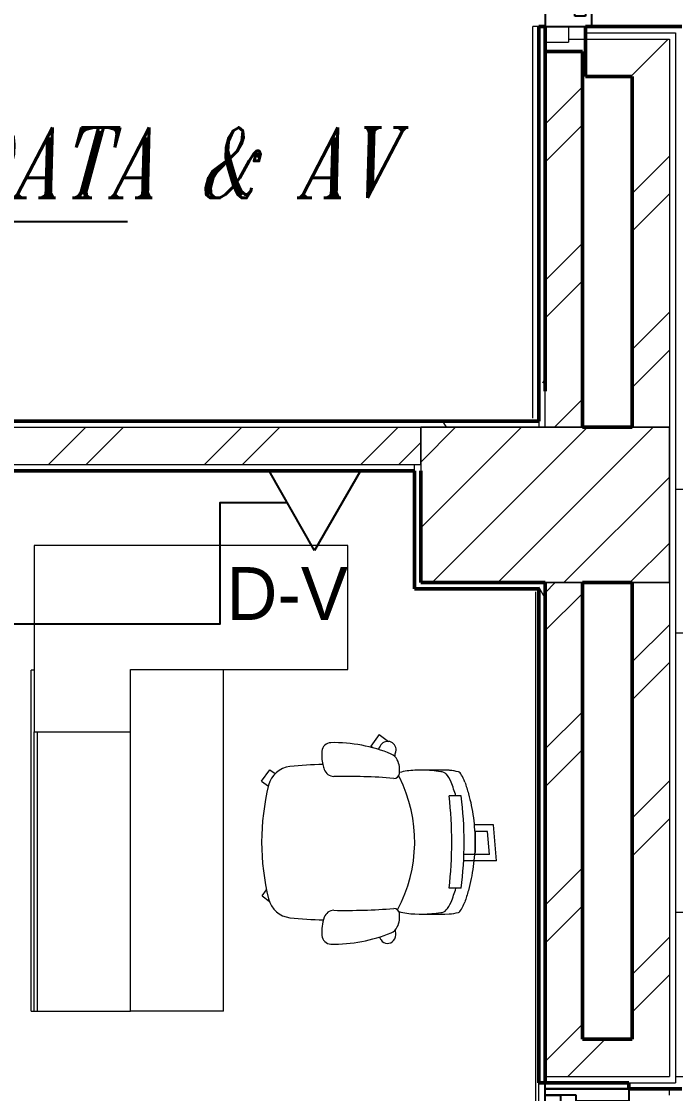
# Model space of a CAD drawing. Header units: millimetres. Extents: x -9358 to 257996, y -67499 to 9117.
# Drawn here: x 15064 to 17170, y -14533 to -11081 of the extents above; entities that cross this region are included whole.
import ezdxf
from ezdxf import colors
from ezdxf.entities.mleader import LeaderData, LeaderLine
from ezdxf.math import Vec2, Vec3

# ---------------------------------------------------------------- set-up
doc = ezdxf.new("R2010")
doc.units = ezdxf.units.MM
doc.header["$LTSCALE"] = 1000
for name, color, linetype, lineweight in [('A-COL-RFC', 8, 'Continuous', 18), ('A-COL-RFC-1', 8, 'Continuous', 9), ('A-COL-RFC-2', 8, 'Continuous', 50), ('A-FLR-PAT', 8, 'Continuous', 18), ('A-FRN', 8, 'Continuous', 9), ('A-WAL-CLD', 8, 'Continuous', 9), ('A-WAL-CMU', 8, 'Continuous', 50), ('A-WAL-CRT-MLN', 8, 'Continuous', 9), ('A-WAL-CRT-MLN-1', 8, 'Continuous', 25), ('A-WAL-LOW-20', 8, 'Continuous', 18), ('A-WAL-LOW-30', 8, 'Continuous', 18), ('A-WAL-PAT-1', 8, 'Continuous', 9), ('A-WIN', 8, 'Continuous', 9), ('A-WIN-1', 8, 'Continuous', 25), ('A-WIN-2', 8, 'Continuous', 18)]:
    doc.layers.add(name, color=color, linetype=linetype, lineweight=lineweight)
doc.layers.add('CCTV', color=4, linetype='Continuous')
doc.layers.add('DATANET', color=4, linetype='Continuous')
doc.styles.add('ELEC', font='romant.shx', dxfattribs={"width": 0.8, "oblique": 15, "height": 0.18})
pattern_1 = [(45, (0, 0), (-251.447, 251.447), []), (45, (0, 381), (-251.447, 251.447), [])]
pattern_2 = [(0, (0, 0), (812.8, 203.2), [33.528, -576.072, 33.528, -576.072, -3251.2]), (0, (0, 0), (812.8, 203.2), [-1219.2, 33.528, -1185.672, 33.528, -576.072, -1422.4]), (0, (0, 0), (812.8, 203.2), [-3048, 33.528, -372.872, 33.528, -982.472]), (120, (304.8, 101.6), (-582.3764, 602.3054), [33.528, -576.072, 33.528, -576.072, -3251.2]), (120, (304.8, 101.6), (-582.3764, 602.3054), [-1219.2, 33.528, -1185.672, 33.528, -576.072, -1422.4]), (120, (304.8, 101.6), (-582.3764, 602.3054), [-3048, 33.528, -372.872, 33.528, -982.472]), (240, (406.4, 508), (-230.4236, -805.5054), [33.528, -576.072, 33.528, -576.072, -3251.2]), (240, (406.4, 508), (-230.4236, -805.5054), [-1219.2, 33.528, -1185.672, 33.528, -576.072, -1422.4]), (240, (406.4, 508), (-230.4236, -805.5054), [-3048, 33.528, -372.872, 33.528, -982.472])]

# ---------------------------------------------------------------- blocks, each defined once
blk = doc.blocks.new('D-V')
at = {"color": 3}
blk.add_lwpolyline([(1.2, 256.5), (146.9, 0), (-146.9, 0), (1.2, 256.5)], dxfattribs=at)
at = {"layer": 'CCTV', "color": 2}
blk.add_attdef('D-V', (-225.1, 246.5), '', height=170, dxfattribs=at)
blk = doc.blocks.new('Rectangular Mullion - 50 x 150_left-2592587-01-Ground Floor Furniture Plan')
at = {"layer": 'A-WAL-CRT-MLN-1'}
for p, q in [((0, 75.5), (-50, 75.5)), ((-50, 75.5), (-50, 55.5)), ((0, -74.5), (0, 75.5)), ((-50, 55.5), (-33.5, 55.5)), ((-33.5, 55.5), (-33.5, 20.5)), ((-33.5, 20.5), (-50, 20.5)), ((-50, 20.5), (-50, -74.5)), ((-50, -74.5), (0, -74.5))]:
    blk.add_line(p, q, dxfattribs=at)
blk = doc.blocks.new('Walls 110 - Walls 13-606739-01-Ground Floor Furniture Plan')
at = {"layer": 'A-WAL-PAT-1'}
h = blk.add_hatch(dxfattribs=at)
h.set_pattern_fill('FP_43', color=256, style=0, pattern_type=2)
h.set_pattern_definition([(90, (450, -30900), (-900, 6e-14), [700, -700]), (90, (0, -31600), (-1800, 1e-13), [700, -700]), (0, (0, -31600), (0, 700), [])])
h.paths.add_polyline_path([(2620, -31230), (2620, -30230), (730, -30230), (730, -31230), (2600, -31230)], flags=0)
h.paths.add_polyline_path([(2600, -30750), (2593.9, -30823.2), (2574.2, -30898.3), (2546.4, -30961.8), (2506.2, -31023.3), (2456.4, -31077.4), (2398.4, -31122.5), (2333.8, -31157.5), (2259.3, -31182.2), (2190.1, -31193.5), (2118.3, -31193.5), (2045.8, -31181.4), (1976.2, -31157.5), (1911.6, -31122.5), (1853.6, -31077.4), (1802.6, -31021.5), (1763.6, -30961.8), (1733.1, -30890.5), (1715.8, -30820), (1710, -30750), (1716.1, -30676.8), (1735.8, -30601.7), (1765.9, -30534.7), (1803.8, -30476.7), (1853.6, -30422.6), (1914, -30376.2), (1976.2, -30342.5), (2050.7, -30317.8), (2119.9, -30306.5), (2191.7, -30306.5), (2264.2, -30318.6), (2333.8, -30342.5), (2398.4, -30377.5), (2456.4, -30422.6), (2507.4, -30478.5), (2546.4, -30538.2), (2575.9, -30605.5), (2594.2, -30680), (2598.6, -30732.9)], flags=0)
h.paths.add_polyline_path([(1640, -30750), (1633.9, -30823.2), (1614.2, -30898.3), (1586.4, -30961.8), (1546.2, -31023.3), (1495.1, -31078.4), (1436, -31123.8), (1373.8, -31157.5), (1299.3, -31182.2), (1230.1, -31193.5), (1158.3, -31193.5), (1085.8, -31181.4), (1016.2, -31157.5), (951.6, -31122.5), (893.6, -31077.4), (843.8, -31023.3), (803.6, -30961.8), (774.1, -30894.5), (755.8, -30820), (750, -30750), (756.1, -30676.8), (775.8, -30601.7), (803.6, -30538.2), (846.7, -30473.6), (893.6, -30422.6), (956.2, -30375), (1016.2, -30342.5), (1090.7, -30317.8), (1159.9, -30306.5), (1231.7, -30306.5), (1304.2, -30318.6), (1373.8, -30342.5), (1442.5, -30380.7), (1496.4, -30422.6), (1546.2, -30476.7), (1586.4, -30538.2), (1615.9, -30605.5), (1634.2, -30680)], flags=0)
at = {"layer": 'A-WAL-LOW-20'}
for p, q in [((2620, -30230), (730, -30230)), ((730, -30230), (730, -31230)), ((2620, -31230), (2620, -30230))]:
    blk.add_line(p, q, dxfattribs=at)
blk = doc.blocks.new('Sliding_Window_Single - 1500 x 2700-2664406-01-Ground Floor Furniture Plan')
at = {"layer": 'A-WIN'}
for p, q in [((-675, 135), (705, 135)), ((-10, -35), (-675, -35)), ((675, -35), (40, -35)), ((-10, -85), (-645, -85)), ((40, -85), (675, -85)), ((-645, -135), (-10, -135)), ((725, -135), (40, -135)), ((40, -135), (725, -135))]:
    blk.add_line(p, q, dxfattribs=at)
at = {"layer": 'A-WIN-1'}
for p, q in [((-715, 135), (-675, 135)), ((-715, -135), (-715, 135)), ((-715, 135), (-715, -135)), ((-675, 135), (-675, -35)), ((705, 135), (745, 135)), ((705, -35), (705, 135)), ((745, 135), (745, -135)), ((745, -135), (745, 135)), ((-695, -35), (-695, -135)), ((-675, -35), (-695, -35)), ((-10, -85), (-10, -35)), ((-10, -35), (40, -35)), ((40, -35), (40, -85)), ((675, -85), (675, -35)), ((675, -35), (725, -35)), ((725, -35), (705, -35)), ((725, -135), (725, -35)), ((725, -35), (725, -85)), ((-695, -135), (-695, -85)), ((-695, -85), (-645, -85)), ((-645, -85), (-645, -135)), ((-10, -135), (-10, -85)), ((-10, -85), (40, -85)), ((40, -85), (-10, -85)), ((40, -85), (40, -135)), ((725, -85), (675, -85)), ((-715, -135), (-735, -135)), ((-695, -135), (-715, -135)), ((-645, -135), (-695, -135)), ((40, -135), (-10, -135)), ((745, -135), (725, -135)), ((765, -135), (745, -135))]:
    blk.add_line(p, q, dxfattribs=at)
at = {"layer": 'A-WIN-2'}
for p, q in [((40, -50), (675, -50)), ((40, -70), (40, -50)), ((675, -50), (675, -70)), ((-645, -100), (-10, -100)), ((-645, -120), (-645, -100)), ((-10, -100), (-10, -120)), ((675, -70), (40, -70)), ((-10, -120), (-645, -120))]:
    blk.add_line(p, q, dxfattribs=at)
blk = doc.blocks.new('Task chair 9554N35 - Task chair 9554N35-745676-01-Ground Floor Furniture Plan')
at = {"layer": 'A-FRN'}
for p, q in [((-172.9, 306.8), (-189.9, 284.3)), ((-172.9, 306.8), (-153.2, 293.1)), ((196.3, 309), (180.3, 287)), ((196.3, 309), (233.1, 282.3)), ((233.1, 282.3), (220.5, 265)), ((309.5, -42.5), (303.3, -51.1)), ((346.3, -69.3), (309.5, -42.5)), ((346.3, -69.3), (324.3, -99.6)), ((208.7, -134.6), (213.5, -132.2)), ((-148.6, -333.2), (-148.6, -294.8)), ((148.6, -333.5), (148.6, -294.8)), ((-59.9, -447.8), (-59.9, -341.6)), ((-40.1, -424.9), (-40.1, -342.5)), ((-33.2, -377), (-33.2, -380)), ((34.3, -418.4), (34.3, -377)), ((56.2, -437.7), (56.2, -375.4)), ((-33.2, -380), (34.3, -380)), ((-59.9, -447.8), (56.2, -437.7)), ((-40.1, -424.9), (34.3, -418.4))]:
    blk.add_line(p, q, dxfattribs=at)
for centre, radius, start, end in [((-163.7, 208.7), 80, 103.9416, 173.6414), ((0, -450.7), 759.4, 76.0583, 103.9416), ((163.7, 208.7), 80, 6.3586, 76.0583), ((875.8, 92.8), 1126, 173.6414, 179.1387), ((-875.8, 92.8), 1126, 0.9685, 6.3586), ((-298.4, 85.1), 30, 94.385, 178.8307), ((-289.7, -26.9), 142.3, 70.4284, 94.4069), ((-253.5, 75.2), 34, 1.5783, 70.4284), ((245.3, 75.2), 34, 109.5716, 178.4217), ((281.6, -26.9), 142.3, 102.8407, 109.5716), ((281.6, -26.9), 142.3, 85.5931, 102.8407), ((290.2, 85.1), 30, 1.1693, 85.615), ((157.4, 76.4), 485.9, 178.9013, 202.3772), ((1706.6, 39.8), 1926.5, 178.9201, 184.6505), ((-1714.8, 39.8), 1926.5, 355.3495, 1.0799), ((-165.6, 76.4), 485.9, 337.6228, 1.0987), ((266.7, -140.7), 80.4, 54.9497, 66.5438), ((-301, -96.7), 25.2, 123.4121, 230.4202), ((-270.6, -142.7), 80.3, 115.9395, 123.4121), ((297.3, -97.1), 27.1, 257.0503, 54.9497), ((-296.1, -90.9), 32.8, 230.4202, 277.5798), ((-257.7, -94.4), 37, 202.4815, 245.4243), ((-304.4, -28.7), 95.5, 277.5798, 283.1299), ((-239, -54.3), 81.3, 245.2067, 276.9285), ((-5.9, -191.7), 225.5, 165.0105, 178.0847), ((-231.5, -117.1), 18, 277.2916, 2.3739), ((1.2, 277.4), 461.4, 241.6816, 296.7275), ((223.3, -117.1), 18, 177.6261, 262.7084), ((230.8, -54.3), 81.3, 263.0715, 294.7933), ((5.9, -191.7), 225.5, 1.9153, 14.4821), ((249.5, -94.4), 37, 294.5757, 337.5185), ((351.4, 138.5), 268.8, 253.8265, 257.0503), ((1424.9, -239.6), 1657.1, 178.0847, 181.9153), ((-1424.9, -239.6), 1657.1, 358.0847, 1.9153), ((192.1, -200.6), 424.1, 181.2804, 189.1246), ((-192.1, -200.6), 424.1, 350.8754, 358.7196), ((-202, -267.3), 24.7, 181.265, 228.1434), ((202, -267.3), 24.7, 311.8566, 358.735), ((18.2, 231.9), 573.4, 248.3703, 253.086), ((0, 988.3), 1291.7, 263.3947, 276.6053), ((-18.2, 231.9), 573.4, 286.914, 291.6297), ((1, 773.4), 1116.7, 262.3012, 277.5932)]:
    blk.add_arc(centre, radius, start, end, dxfattribs=at)
for centre, major_axis, ratio, start_param, end_param in [((2833.6, -1083.6), (-3058.7, 867.3), 0.246692, 0.098786, 0.133654), ((-178.1, -286.4), (-48, 16.7), 0.376203, 0.715963, 1.386418), ((178.1, -286.7), (48.1, 16.1), 0.383717, 4.900693, 5.6098), ((-2833.6, -1083.6), (3058.7, 867.3), 0.246692, 6.149531, 6.184399), ((-2839.6, -1069.5), (3064.8, 850.5), 0.246639, 6.151983, 6.185843), ((-182.4, -335.9), (-44.1, 13.7), 0.260293, 0.190015, 1.407049), ((182.6, -337.1), (43.9, 14.1), 0.248418, 4.873403, 6.095378)]:
    blk.add_ellipse(centre, major_axis=major_axis, ratio=ratio, start_param=start_param, end_param=end_param, dxfattribs=at)
blk.add_open_spline([(193.1, -345.6), (180.8, -349.8), (155.9, -357.6), (104.9, -369.7), (39.6, -378.5), (-39.7, -378.4), (-105, -369.4), (-155.9, -357.1), (-180.8, -349.3), (-193.1, -344.9)], degree=3, knots=[0, 0, 0, 0, 0.1, 0.2, 0.4, 0.6, 0.8, 0.9, 1, 1, 1, 1], dxfattribs=at)
blk = doc.blocks.new('secretary office - manager office -1 2-1846450-01-Ground Floor Furniture Plan')
at = {"layer": 'A-FRN'}
for p, q in [((-550, 700), (-950, 700)), ((-950, 700), (-950, -300)), ((-550, 0), (-550, 700)), ((550, 300), (-550, 300)), ((550, 300), (550, 0)), ((-350, 0), (-550, 0)), ((550, 0), (-350, 0)), ((-350, -310), (-350, 0)), ((550, -300), (550, 0)), ((-950, -300), (-950, -310)), ((-950, -310), (-360, -310)), ((-548, -310), (-548, -320)), ((-360, -310), (-350, -310)), ((-350, -300), (550, -300)), ((-350, -300), (550, -300)), ((550, -310), (-350, -310)), ((550, -310), (550, -300)), ((550, -320), (550, -310)), ((550, -320), (-548, -320))]:
    blk.add_line(p, q, dxfattribs=at)
blk = doc.blocks.new('G')
at = {"layer": 'A-COL-RFC-1'}
h = blk.add_hatch(dxfattribs=at)
h.set_pattern_fill('FP_4', color=256, style=0, pattern_type=2)
h.set_pattern_definition([(45, (0, 0), (-106.066, 106.066), [])])
h.paths.add_polyline_path([(17030, -12740), (17150, -12740), (17150, -12240), (16350, -12240), (16350, -12740), (16870, -12740)], flags=0)
at = {"layer": 'A-WAL-PAT-1'}
h = blk.add_hatch(dxfattribs=at)
h.set_pattern_fill('FP_2', color=256, style=0, pattern_type=2)
h.set_pattern_definition(pattern_2)
h.paths.add_polyline_path([(16750, -12240), (16750, -10950), (16730, -10950), (16730, -12240)], flags=0)
h.paths.add_polyline_path([(16730, -8790), (16750, -8790), (16750, -8279.5), (16730, -8279.5), (16730, -8304.2)], flags=0)
h = blk.add_hatch(dxfattribs=at)
h.set_pattern_fill('FP_1', color=256, style=0, pattern_type=2)
h.set_pattern_definition(pattern_1)
h.paths.add_polyline_path([(17150, -14210), (17150, -12740), (17030, -12740), (17030, -14210)], flags=0)
h.paths.add_polyline_path([(17030, -12240), (17150, -12240), (17150, -10990), (17030, -10990), (17030, -11917.9)], flags=0)
h = blk.add_hatch(dxfattribs=at)
h.set_pattern_fill('FP_1', color=256, style=0, pattern_type=2)
h.set_pattern_definition(pattern_1)
h.paths.add_polyline_path([(16870, -14300), (16870, -12740), (16750, -12740), (16750, -14300), (16846.5, -14300)], flags=0)
h.paths.add_polyline_path([(16750, -12240), (16870, -12240), (16870, -11030), (16750, -11030), (16750, -12220)], flags=0)
h = blk.add_hatch(dxfattribs=at)
h.set_pattern_fill('FP_2', color=256, style=0, pattern_type=2)
h.set_pattern_definition(pattern_2)
h.paths.add_polyline_path([(16350, -12240), (16730, -12240), (16730, -12220), (10640, -12220), (10640, -12240), (15863.4, -12240)], flags=0)
h = blk.add_hatch(dxfattribs=at)
h.set_pattern_fill('FP_1', color=256, style=0, pattern_type=2)
h.set_pattern_definition(pattern_1)
h.paths.add_polyline_path([(16330, -12360), (16350, -12360), (16350, -12240), (10760, -12240), (10760, -12360), (15863.4, -12360)], flags=0)
h = blk.add_hatch(dxfattribs=at)
h.set_pattern_fill('FP_2', color=256, style=0, pattern_type=2)
h.set_pattern_definition(pattern_2)
h.paths.add_polyline_path([(16330, -12380), (16330, -12360), (10780, -12360), (10780, -12380), (15863.4, -12380)], flags=0)
h = blk.add_hatch(dxfattribs=at)
h.set_pattern_fill('FP_2', color=256, style=0, pattern_type=2)
h.set_pattern_definition(pattern_2)
h.paths.add_polyline_path([(16750, -16340), (16750, -15850), (16730, -15850), (16730, -16340)], flags=0)
h.paths.add_polyline_path([(16730, -14350), (16750, -14350), (16750, -12740), (16730, -12740), (16730, -14086.1)], flags=0)
h = blk.add_hatch(dxfattribs=at)
h.set_pattern_fill('FP_1', color=256, style=0, pattern_type=2)
h.set_pattern_definition(pattern_1)
h.paths.add_polyline_path([(16846.5, -14330), (17150, -14330), (17150, -14210), (16870, -14210), (16870, -14300), (16750, -14300), (16750, -14330)], flags=0)
at = {"layer": 'A-COL-RFC'}
for p, q in [((16730, -12240), (16350, -12240)), ((16350, -12240), (16350, -12360)), ((16750, -12240), (16730, -12240)), ((16870, -12240), (16750, -12240)), ((17150, -12240), (17030, -12240)), ((17150, -12740), (17150, -12240)), ((16350, -12360), (16350, -12380)), ((16750, -12740), (16870, -12740)), ((17030, -12740), (17150, -12740))]:
    blk.add_line(p, q, dxfattribs=at)
at = {"layer": 'A-COL-RFC-2'}
for p, q in [((17030, -12240), (16870, -12240)), ((16350, -12380), (16350, -12740)), ((16350, -12740), (16750, -12740)), ((16870, -12740), (17030, -12740))]:
    blk.add_line(p, q, dxfattribs=at)
at = {"layer": 'A-FLR-PAT'}
for p, q in [((16825, -10950), (16825, -11000)), ((16750, -11000), (16825, -11000)), ((16825, -10990), (16880, -10990)), ((17150, -14390), (17150, -14370))]:
    blk.add_line(p, q, dxfattribs=at)
at = {"layer": 'A-WAL-CLD'}
for p, q in [((16880, -10970), (17170, -10970)), ((17170, -10970), (17170, -14350)), ((16880, -10990), (17150, -10990)), ((17150, -10990), (17150, -12240)), ((16750, -12240), (16750, -12123.3)), ((10640, -12240), (16350, -12240)), ((16730, -12220), (16730, -12240)), ((10760, -12360), (16350, -12360)), ((16330, -12380), (16330, -12360)), ((17150, -12740), (17150, -14330)), ((16750, -14330), (17150, -14330)), ((17020, -14350), (17170, -14350))]:
    blk.add_line(p, q, dxfattribs=at)
at = {"layer": 'A-WAL-CMU'}
for p, q in [((16750, -10950), (16730, -10950)), ((16730, -10950), (16730, -12220)), ((16750, -12123.3), (16750, -10950)), ((17190, -10950), (16880, -10950)), ((16880, -10950), (16880, -11110)), ((16870, -11030), (16750, -11030)), ((16870, -12240), (16870, -11030)), ((16880, -11110), (17030, -11110)), ((17030, -11110), (17030, -12240)), ((16730, -12220), (10620, -12220)), ((10780, -12380), (16330, -12380)), ((16330, -12380), (16330, -12760)), ((16350, -12740), (16350, -12380)), ((16330, -12760), (16730, -12760)), ((16750, -12740), (16350, -12740)), ((16730, -12760), (16730, -14350)), ((16750, -12740), (16750, -14350)), ((16870, -14210), (16870, -12740)), ((17030, -12740), (17030, -14210)), ((17030, -14210), (16870, -14210)), ((16730, -14350), (17020, -14350)), ((17020, -14350), (17020, -14370)), ((17020, -14370), (17190, -14370))]:
    blk.add_line(p, q, dxfattribs=at)
at = {"layer": 'A-WAL-LOW-30'}
for p, q in [((16710, -12210), (16710, -10950)), ((16730, -10950), (16710, -10950)), ((16350, -12240), (16870, -12240)), ((16350, -12360), (16350, -12240)), ((17030, -12240), (17150, -12240)), ((17150, -12240), (17150, -12740)), ((16720, -16310), (16720, -12770)), ((16870, -12740), (16750, -12740)), ((17150, -12740), (17030, -12740)), ((16730, -15850), (16730, -14350))]:
    blk.add_line(p, q, dxfattribs=at)
at = {"layer": 'A-FRN'}
for name, p, rotation in [('secretary office - manager office -1 2-1846450-01-Ground Floor Furniture Plan', (15415, -13570), 270.0000000000017), ('Task chair 9554N35 - Task chair 9554N35-745676-01-Ground Floor Furniture Plan', (16146.2, -13575.5), 89.99999999999683)]:
    blk.add_blockref(name, p, dxfattribs=dict(at, rotation=rotation))
at = {"layer": 'A-WAL-CRT-MLN', "rotation": 270.0000000000002}
blk.add_blockref('Rectangular Mullion - 50 x 150_left-2592587-01-Ground Floor Furniture Plan', (16825, -10950), dxfattribs=at)
at = {"layer": 'A-WAL-LOW-20', "rotation": 270.0000000000001}
blk.add_blockref('Walls 110 - Walls 13-606739-01-Ground Floor Furniture Plan', (48400, -11710), dxfattribs=at)
at = {"layer": 'A-WIN', "rotation": 269.9999999999995}
blk.add_blockref('Sliding_Window_Single - 1500 x 2700-2664406-01-Ground Floor Furniture Plan', (16885, -15085), dxfattribs=at)

msp = doc.modelspace()

# ---------------------------------------------------------------- block references
msp.add_blockref('G', (0, -148.1))

# ---------------------------------------------------------------- next in the draw order: linework, layer by layer
at = {"layer": 'DATANET', "color": 3}
msp.add_lwpolyline([(8485, -13021.1), (15703.6, -13021.1), (15703.6, -12630.2), (15921.1, -12630.2)], dxfattribs=at)

# ---------------------------------------------------------------- next in the draw order: block references
ref = msp.add_blockref('D-V', (16009, -12528.1), dxfattribs=dict(at, rotation=180))
ref.add_attrib('D-V', 'D-V', (15724, -13008.1), dxfattribs={"layer": 'CCTV', "color": 3, "height": 170})

# ---------------------------------------------------------------- next in the draw order: leaders
ml = msp.add_multileader_mtext('Standard', dxfattribs=at)
ml.set_content('{\\C4;CABLE TRUNK (300X100X150mm) FOR DATA & AV}', color=2, style='ELEC')
ml.set_leader_properties(color=4)
ml.build(insert=Vec2(0, 0))
ml.multileader.update_dxf_attribs({"text_left_attachment_type": 6, "text_right_attachment_type": 6, "dogleg_length": 1703.1, "arrow_head_size": 151.4})
ctx = ml.context
ctx.base_point, ctx.char_height, ctx.arrow_head_size, ctx.landing_gap_size, ctx.plane_origin = Vec3(9708.1, -11725.1), 227.107, 151.4, 22.7, Vec3(-2939.1, -47993.5)
ctx.left_attachment, ctx.right_attachment = 6, 6
notes = []
notes.append((ctx, [(0, (1, 1, 0), (9530.6, -11725.1), (1, 0), 177.6, [(0, [(8512.9, -12236.1)], 0, [])])]))
ctx.mtext.insert, ctx.mtext.width, ctx.mtext.line_spacing_factor, ctx.mtext.flow_direction = Vec3(9730.9, -11422.3), 213786.42, 2, 5
for ctx, leaders in notes:
    for number, flags, end, landing, length, lines in leaders:
        leader = LeaderData()
        leader.index, (leader.has_last_leader_line, leader.has_dogleg_vector, leader.attachment_direction) = number, flags
        leader.last_leader_point, leader.dogleg_vector, leader.dogleg_length = Vec3(end), Vec3(landing), length
        for number, points, colour, breaks in lines:
            line = LeaderLine()
            line.index, line.vertices, line.color, line.breaks = number, Vec3.list(points), colors.encode_raw_color(colour), breaks
            leader.lines.append(line)
        ctx.leaders.append(leader)

doc.saveas('drawing.dxf')
